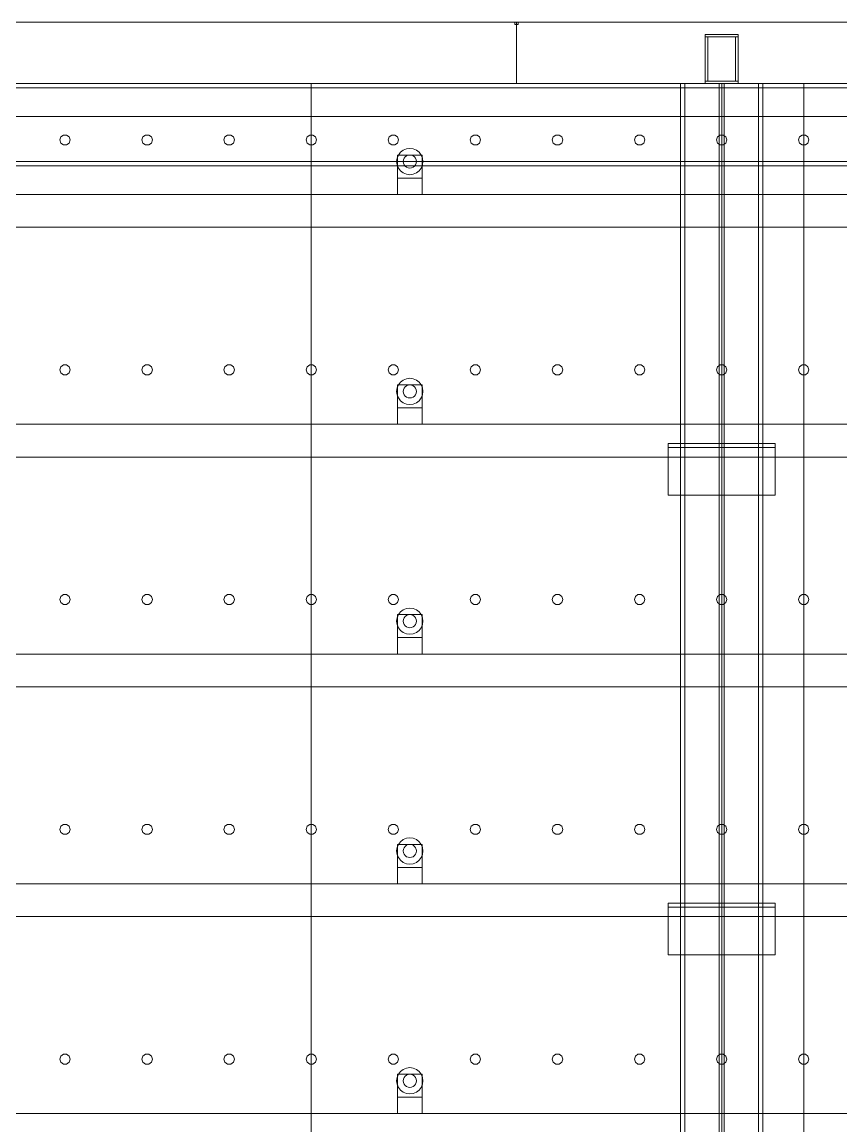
# Model space of a CAD drawing. Header units: millimetres. Extents: x -1970 to 59977, y -50268 to 6837.
# Drawn here: x 52987 to 53985, y 1655 to 3000 of the extents above; entities that cross this region are included whole.
import ezdxf

# ---------------------------------------------------------------- set-up
doc = ezdxf.new("R2010")
doc.units = ezdxf.units.MM
doc.layers.add('lateral_secador', color=7, linetype='Continuous', lineweight=0)

msp = doc.modelspace()

# ---------------------------------------------------------------- linework, layer by layer
at = {"layer": 'lateral_secador'}
for p, q in [((52589.253, 3000), (53589.253, 3000)), ((53587.253, 3000), (53591.253, 3000)), ((53587.253, 3000), (53587.253, 2997)), ((53589.253, 2925), (53589.253, 3000)), ((53589.253, 3000), (54589.253, 3000)), ((53591.253, 2997), (53591.253, 3000)), ((53587.253, 2997), (53591.253, 2997)), ((53819.253, 2985), (53859.253, 2985)), ((53819.253, 2985), (53819.253, 2982)), ((53819.253, 2982), (53859.253, 2982)), ((53819.253, 2982), (53822.253, 2982)), ((53819.253, 2982), (53819.253, 2928)), ((53822.253, 2928), (53822.253, 2982)), ((53856.253, 2982), (53859.253, 2982)), ((53856.253, 2982), (53856.253, 2928)), ((53859.253, 2982), (53859.253, 2985)), ((53859.253, 2928), (53859.253, 2982)), ((38839.253, 2925), (58839.253, 2925)), ((38839.253, 2920), (58839.253, 2920)), ((52589.253, 2925), (53589.253, 2925)), ((52864.253, 2925), (53339.253, 2925)), ((53339.253, 0), (53339.253, 2925)), ((53339.253, 2925), (53839.253, 2925)), ((53339.253, 2925), (53339.253, 410)), ((53589.253, 2925), (54589.253, 2925)), ((53789.253, 2925), (53889.253, 2925)), ((53789.253, 2925), (53789.253, 20)), ((53789.253, 2925), (53794.253, 2925)), ((53794.253, 20), (53794.253, 2925)), ((53819.253, 2928), (53859.253, 2928)), ((53819.253, 2928), (53819.253, 2925)), ((53819.253, 2928), (53822.253, 2928)), ((53819.253, 2925), (53859.253, 2925)), ((53836.253, 2925), (53842.253, 2925)), ((53836.253, 2925), (53836.253, 60)), ((53839.253, 410), (53839.253, 2925)), ((53839.253, 2925), (53939.253, 2925)), ((53839.253, 0), (53839.253, 2925)), ((53842.253, 60), (53842.253, 2925)), ((53856.253, 2928), (53859.253, 2928)), ((53859.253, 2925), (53859.253, 2928)), ((53884.253, 2925), (53889.253, 2925)), ((53884.253, 2925), (53884.253, 20)), ((53889.253, 20), (53889.253, 2925)), ((53939.253, 410), (53939.253, 2925)), ((53939.253, 2925), (54839.253, 2925)), ((53939.253, 2925), (53939.253, 0)), ((38839.253, 2885), (58839.253, 2885)), ((53034.116, 2860.082), (53032.903, 2856.35)), ((53032.903, 2856.35), (53034.116, 2852.618)), ((53037.291, 2862.389), (53034.116, 2860.082)), ((53034.116, 2852.618), (53037.291, 2850.311)), ((53041.215, 2862.389), (53037.291, 2862.389)), ((53044.39, 2860.082), (53041.215, 2862.389)), ((53041.215, 2850.311), (53044.39, 2852.618)), ((53045.603, 2856.35), (53044.39, 2860.082)), ((53044.39, 2852.618), (53045.603, 2856.35)), ((53134.116, 2860.082), (53132.903, 2856.35)), ((53132.903, 2856.35), (53134.116, 2852.618)), ((53137.291, 2862.389), (53134.116, 2860.082)), ((53134.116, 2852.618), (53137.291, 2850.311)), ((53141.215, 2862.389), (53137.291, 2862.389)), ((53144.39, 2860.082), (53141.215, 2862.389)), ((53141.215, 2850.311), (53144.39, 2852.618)), ((53145.603, 2856.35), (53144.39, 2860.082)), ((53144.39, 2852.618), (53145.603, 2856.35)), ((53234.116, 2860.082), (53232.903, 2856.35)), ((53232.903, 2856.35), (53234.116, 2852.618)), ((53237.291, 2862.389), (53234.116, 2860.082)), ((53234.116, 2852.618), (53237.291, 2850.311)), ((53241.215, 2862.389), (53237.291, 2862.389)), ((53244.39, 2860.082), (53241.215, 2862.389)), ((53241.215, 2850.311), (53244.39, 2852.618)), ((53245.603, 2856.35), (53244.39, 2860.082)), ((53244.39, 2852.618), (53245.603, 2856.35)), ((53334.116, 2860.082), (53332.903, 2856.35)), ((53332.903, 2856.35), (53334.116, 2852.618)), ((53337.291, 2862.389), (53334.116, 2860.082)), ((53334.116, 2852.618), (53337.291, 2850.311)), ((53341.215, 2862.389), (53337.291, 2862.389)), ((53344.39, 2860.082), (53341.215, 2862.389)), ((53341.215, 2850.311), (53344.39, 2852.618)), ((53345.603, 2856.35), (53344.39, 2860.082)), ((53344.39, 2852.618), (53345.603, 2856.35)), ((53434.116, 2860.082), (53432.903, 2856.35)), ((53432.903, 2856.35), (53434.116, 2852.618)), ((53437.291, 2862.389), (53434.116, 2860.082)), ((53434.116, 2852.618), (53437.291, 2850.311)), ((53441.215, 2862.389), (53437.291, 2862.389)), ((53444.39, 2860.082), (53441.215, 2862.389)), ((53441.215, 2850.311), (53444.39, 2852.618)), ((53445.603, 2856.35), (53444.39, 2860.082)), ((53444.39, 2852.618), (53445.603, 2856.35)), ((53534.116, 2860.082), (53532.903, 2856.35)), ((53532.903, 2856.35), (53534.116, 2852.618)), ((53537.291, 2862.389), (53534.116, 2860.082)), ((53534.116, 2852.618), (53537.291, 2850.311)), ((53541.215, 2862.389), (53537.291, 2862.389)), ((53544.39, 2860.082), (53541.215, 2862.389)), ((53541.215, 2850.311), (53544.39, 2852.618)), ((53545.603, 2856.35), (53544.39, 2860.082)), ((53544.39, 2852.618), (53545.603, 2856.35)), ((53634.116, 2860.082), (53632.903, 2856.35)), ((53632.903, 2856.35), (53634.116, 2852.618)), ((53637.291, 2862.389), (53634.116, 2860.082)), ((53634.116, 2852.618), (53637.291, 2850.311)), ((53641.215, 2862.389), (53637.291, 2862.389)), ((53644.39, 2860.082), (53641.215, 2862.389)), ((53641.215, 2850.311), (53644.39, 2852.618)), ((53645.603, 2856.35), (53644.39, 2860.082)), ((53644.39, 2852.618), (53645.603, 2856.35)), ((53734.116, 2860.082), (53732.903, 2856.35)), ((53732.903, 2856.35), (53734.116, 2852.618)), ((53737.291, 2862.389), (53734.116, 2860.082)), ((53734.116, 2852.618), (53737.291, 2850.311)), ((53741.215, 2862.389), (53737.291, 2862.389)), ((53744.39, 2860.082), (53741.215, 2862.389)), ((53741.215, 2850.311), (53744.39, 2852.618)), ((53745.603, 2856.35), (53744.39, 2860.082)), ((53744.39, 2852.618), (53745.603, 2856.35)), ((53834.116, 2860.082), (53832.903, 2856.35)), ((53832.903, 2856.35), (53834.116, 2852.618)), ((53837.291, 2862.389), (53834.116, 2860.082)), ((53834.116, 2852.618), (53837.291, 2850.311)), ((53841.215, 2862.389), (53837.291, 2862.389)), ((53844.39, 2860.082), (53841.215, 2862.389)), ((53841.215, 2850.311), (53844.39, 2852.618)), ((53845.603, 2856.35), (53844.39, 2860.082)), ((53844.39, 2852.618), (53845.603, 2856.35)), ((53934.116, 2860.082), (53932.903, 2856.35)), ((53932.903, 2856.35), (53934.116, 2852.618)), ((53937.291, 2862.389), (53934.116, 2860.082)), ((53934.116, 2852.618), (53937.291, 2850.311)), ((53941.215, 2862.389), (53937.291, 2862.389)), ((53944.39, 2860.082), (53941.215, 2862.389)), ((53941.215, 2850.311), (53944.39, 2852.618)), ((53945.603, 2856.35), (53944.39, 2860.082)), ((53944.39, 2852.618), (53945.603, 2856.35)), ((53037.291, 2850.311), (53041.215, 2850.311)), ((53137.291, 2850.311), (53141.215, 2850.311)), ((53237.291, 2850.311), (53241.215, 2850.311)), ((53337.291, 2850.311), (53341.215, 2850.311)), ((53437.291, 2850.311), (53441.215, 2850.311)), ((53445.397, 2838), (53443.798, 2834.141)), ((53444.253, 2838), (53474.253, 2838)), ((53444.253, 2838), (53444.253, 2810)), ((53447.939, 2841.314), (53445.397, 2838)), ((53451.253, 2843.856), (53447.939, 2841.314)), ((53455.112, 2845.455), (53451.253, 2843.856)), ((53459.253, 2846), (53455.112, 2845.455)), ((53459.253, 2838), (53457.182, 2837.727)), ((53463.394, 2845.455), (53459.253, 2846)), ((53461.324, 2837.727), (53459.253, 2838)), ((53467.253, 2843.856), (53463.394, 2845.455)), ((53470.567, 2841.314), (53467.253, 2843.856)), ((53473.109, 2838), (53470.567, 2841.314)), ((53474.708, 2834.141), (53473.109, 2838)), ((53474.253, 2810), (53474.253, 2838)), ((53537.291, 2850.311), (53541.215, 2850.311)), ((53637.291, 2850.311), (53641.215, 2850.311)), ((53737.291, 2850.311), (53741.215, 2850.311)), ((53837.291, 2850.311), (53841.215, 2850.311)), ((53937.291, 2850.311), (53941.215, 2850.311)), ((38839.253, 2830), (58839.253, 2830)), ((38839.253, 2825), (58839.253, 2825)), ((53443.798, 2834.141), (53443.253, 2830)), ((53443.253, 2830), (53443.798, 2825.859)), ((53443.798, 2825.859), (53445.397, 2822)), ((53451.526, 2832.071), (53451.253, 2830)), ((53451.253, 2830), (53451.526, 2827.929)), ((53452.325, 2834), (53451.526, 2832.071)), ((53451.526, 2827.929), (53452.325, 2826)), ((53453.596, 2835.657), (53452.325, 2834)), ((53452.325, 2826), (53453.596, 2824.343)), ((53455.253, 2836.928), (53453.596, 2835.657)), ((53457.182, 2837.727), (53455.253, 2836.928)), ((53463.253, 2836.928), (53461.324, 2837.727)), ((53464.91, 2835.657), (53463.253, 2836.928)), ((53466.181, 2834), (53464.91, 2835.657)), ((53464.91, 2824.343), (53466.181, 2826)), ((53466.98, 2832.071), (53466.181, 2834)), ((53466.181, 2826), (53466.98, 2827.929)), ((53467.253, 2830), (53466.98, 2832.071)), ((53466.98, 2827.929), (53467.253, 2830)), ((53473.109, 2822), (53474.708, 2825.859)), ((53475.253, 2830), (53474.708, 2834.141)), ((53474.708, 2825.859), (53475.253, 2830)), ((53445.397, 2822), (53447.939, 2818.686)), ((53447.939, 2818.686), (53451.253, 2816.144)), ((53451.253, 2816.144), (53455.112, 2814.545)), ((53453.596, 2824.343), (53455.253, 2823.072)), ((53455.112, 2814.545), (53459.253, 2814)), ((53455.253, 2823.072), (53457.182, 2822.273)), ((53457.182, 2822.273), (53459.253, 2822)), ((53459.253, 2822), (53461.324, 2822.273)), ((53459.253, 2814), (53463.394, 2814.545)), ((53461.324, 2822.273), (53463.253, 2823.072)), ((53463.253, 2823.072), (53464.91, 2824.343)), ((53463.394, 2814.545), (53467.253, 2816.144)), ((53467.253, 2816.144), (53470.567, 2818.686)), ((53470.567, 2818.686), (53473.109, 2822)), ((53444.253, 2810), (53474.253, 2810)), ((53444.253, 2810), (53444.253, 2790)), ((53474.253, 2790), (53474.253, 2810)), ((39189.253, 2790), (58489.253, 2790)), ((53444.253, 2790), (53474.253, 2790)), ((39189.253, 2750), (58489.253, 2750)), ((53034.116, 2580.082), (53032.903, 2576.35)), ((53032.903, 2576.35), (53034.116, 2572.618)), ((53037.291, 2582.389), (53034.116, 2580.082)), ((53034.116, 2572.618), (53037.291, 2570.311)), ((53041.215, 2582.389), (53037.291, 2582.389)), ((53037.291, 2570.311), (53041.215, 2570.311)), ((53044.39, 2580.082), (53041.215, 2582.389)), ((53041.215, 2570.311), (53044.39, 2572.618)), ((53045.603, 2576.35), (53044.39, 2580.082)), ((53044.39, 2572.618), (53045.603, 2576.35)), ((53134.116, 2580.082), (53132.903, 2576.35)), ((53132.903, 2576.35), (53134.116, 2572.618)), ((53137.291, 2582.389), (53134.116, 2580.082)), ((53134.116, 2572.618), (53137.291, 2570.311)), ((53141.215, 2582.389), (53137.291, 2582.389)), ((53137.291, 2570.311), (53141.215, 2570.311)), ((53144.39, 2580.082), (53141.215, 2582.389)), ((53141.215, 2570.311), (53144.39, 2572.618)), ((53145.603, 2576.35), (53144.39, 2580.082)), ((53144.39, 2572.618), (53145.603, 2576.35)), ((53234.116, 2580.082), (53232.903, 2576.35)), ((53232.903, 2576.35), (53234.116, 2572.618)), ((53237.291, 2582.389), (53234.116, 2580.082)), ((53234.116, 2572.618), (53237.291, 2570.311)), ((53241.215, 2582.389), (53237.291, 2582.389)), ((53237.291, 2570.311), (53241.215, 2570.311)), ((53244.39, 2580.082), (53241.215, 2582.389)), ((53241.215, 2570.311), (53244.39, 2572.618)), ((53245.603, 2576.35), (53244.39, 2580.082)), ((53244.39, 2572.618), (53245.603, 2576.35)), ((53334.116, 2580.082), (53332.903, 2576.35)), ((53332.903, 2576.35), (53334.116, 2572.618)), ((53337.291, 2582.389), (53334.116, 2580.082)), ((53334.116, 2572.618), (53337.291, 2570.311)), ((53341.215, 2582.389), (53337.291, 2582.389)), ((53337.291, 2570.311), (53341.215, 2570.311)), ((53344.39, 2580.082), (53341.215, 2582.389)), ((53341.215, 2570.311), (53344.39, 2572.618)), ((53345.603, 2576.35), (53344.39, 2580.082)), ((53344.39, 2572.618), (53345.603, 2576.35)), ((53434.116, 2580.082), (53432.903, 2576.35)), ((53432.903, 2576.35), (53434.116, 2572.618)), ((53437.291, 2582.389), (53434.116, 2580.082)), ((53434.116, 2572.618), (53437.291, 2570.311)), ((53441.215, 2582.389), (53437.291, 2582.389)), ((53437.291, 2570.311), (53441.215, 2570.311)), ((53444.39, 2580.082), (53441.215, 2582.389)), ((53441.215, 2570.311), (53444.39, 2572.618)), ((53445.603, 2576.35), (53444.39, 2580.082)), ((53444.39, 2572.618), (53445.603, 2576.35)), ((53534.116, 2580.082), (53532.903, 2576.35)), ((53532.903, 2576.35), (53534.116, 2572.618)), ((53537.291, 2582.389), (53534.116, 2580.082)), ((53534.116, 2572.618), (53537.291, 2570.311)), ((53541.215, 2582.389), (53537.291, 2582.389)), ((53537.291, 2570.311), (53541.215, 2570.311)), ((53544.39, 2580.082), (53541.215, 2582.389)), ((53541.215, 2570.311), (53544.39, 2572.618)), ((53545.603, 2576.35), (53544.39, 2580.082)), ((53544.39, 2572.618), (53545.603, 2576.35)), ((53634.116, 2580.082), (53632.903, 2576.35)), ((53632.903, 2576.35), (53634.116, 2572.618)), ((53637.291, 2582.389), (53634.116, 2580.082)), ((53634.116, 2572.618), (53637.291, 2570.311)), ((53641.215, 2582.389), (53637.291, 2582.389)), ((53637.291, 2570.311), (53641.215, 2570.311)), ((53644.39, 2580.082), (53641.215, 2582.389)), ((53641.215, 2570.311), (53644.39, 2572.618)), ((53645.603, 2576.35), (53644.39, 2580.082)), ((53644.39, 2572.618), (53645.603, 2576.35)), ((53734.116, 2580.082), (53732.903, 2576.35)), ((53732.903, 2576.35), (53734.116, 2572.618)), ((53737.291, 2582.389), (53734.116, 2580.082)), ((53734.116, 2572.618), (53737.291, 2570.311)), ((53741.215, 2582.389), (53737.291, 2582.389)), ((53737.291, 2570.311), (53741.215, 2570.311)), ((53744.39, 2580.082), (53741.215, 2582.389)), ((53741.215, 2570.311), (53744.39, 2572.618)), ((53745.603, 2576.35), (53744.39, 2580.082)), ((53744.39, 2572.618), (53745.603, 2576.35)), ((53834.116, 2580.082), (53832.903, 2576.35)), ((53832.903, 2576.35), (53834.116, 2572.618)), ((53837.291, 2582.389), (53834.116, 2580.082)), ((53834.116, 2572.618), (53837.291, 2570.311)), ((53841.215, 2582.389), (53837.291, 2582.389)), ((53837.291, 2570.311), (53841.215, 2570.311)), ((53844.39, 2580.082), (53841.215, 2582.389)), ((53841.215, 2570.311), (53844.39, 2572.618)), ((53845.603, 2576.35), (53844.39, 2580.082)), ((53844.39, 2572.618), (53845.603, 2576.35)), ((53934.116, 2580.082), (53932.903, 2576.35)), ((53932.903, 2576.35), (53934.116, 2572.618)), ((53937.291, 2582.389), (53934.116, 2580.082)), ((53934.116, 2572.618), (53937.291, 2570.311)), ((53941.215, 2582.389), (53937.291, 2582.389)), ((53937.291, 2570.311), (53941.215, 2570.311)), ((53944.39, 2580.082), (53941.215, 2582.389)), ((53941.215, 2570.311), (53944.39, 2572.618)), ((53945.603, 2576.35), (53944.39, 2580.082)), ((53944.39, 2572.618), (53945.603, 2576.35)), ((53445.397, 2558), (53443.798, 2554.141)), ((53444.253, 2558), (53474.253, 2558)), ((53444.253, 2558), (53444.253, 2530)), ((53447.939, 2561.314), (53445.397, 2558)), ((53451.253, 2563.856), (53447.939, 2561.314)), ((53455.112, 2565.455), (53451.253, 2563.856)), ((53453.596, 2555.657), (53452.325, 2554)), ((53455.253, 2556.928), (53453.596, 2555.657)), ((53459.253, 2566), (53455.112, 2565.455)), ((53457.182, 2557.727), (53455.253, 2556.928)), ((53459.253, 2558), (53457.182, 2557.727)), ((53463.394, 2565.455), (53459.253, 2566)), ((53461.324, 2557.727), (53459.253, 2558)), ((53463.253, 2556.928), (53461.324, 2557.727)), ((53464.91, 2555.657), (53463.253, 2556.928)), ((53467.253, 2563.856), (53463.394, 2565.455)), ((53466.181, 2554), (53464.91, 2555.657)), ((53470.567, 2561.314), (53467.253, 2563.856)), ((53473.109, 2558), (53470.567, 2561.314)), ((53474.708, 2554.141), (53473.109, 2558)), ((53474.253, 2530), (53474.253, 2558)), ((53443.798, 2554.141), (53443.253, 2550)), ((53443.253, 2550), (53443.798, 2545.859)), ((53443.798, 2545.859), (53445.397, 2542)), ((53451.526, 2552.071), (53451.253, 2550)), ((53451.253, 2550), (53451.526, 2547.929)), ((53452.325, 2554), (53451.526, 2552.071)), ((53451.526, 2547.929), (53452.325, 2546)), ((53452.325, 2546), (53453.596, 2544.343)), ((53453.596, 2544.343), (53455.253, 2543.072)), ((53455.253, 2543.072), (53457.182, 2542.273)), ((53457.182, 2542.273), (53459.253, 2542)), ((53459.253, 2542), (53461.324, 2542.273)), ((53461.324, 2542.273), (53463.253, 2543.072)), ((53463.253, 2543.072), (53464.91, 2544.343)), ((53464.91, 2544.343), (53466.181, 2546)), ((53466.98, 2552.071), (53466.181, 2554)), ((53466.181, 2546), (53466.98, 2547.929)), ((53467.253, 2550), (53466.98, 2552.071)), ((53466.98, 2547.929), (53467.253, 2550)), ((53473.109, 2542), (53474.708, 2545.859)), ((53475.253, 2550), (53474.708, 2554.141)), ((53474.708, 2545.859), (53475.253, 2550)), ((53444.253, 2530), (53474.253, 2530)), ((53444.253, 2530), (53444.253, 2510)), ((53445.397, 2542), (53447.939, 2538.686)), ((53447.939, 2538.686), (53451.253, 2536.144)), ((53451.253, 2536.144), (53455.112, 2534.545)), ((53455.112, 2534.545), (53459.253, 2534)), ((53459.253, 2534), (53463.394, 2534.545)), ((53463.394, 2534.545), (53467.253, 2536.144)), ((53467.253, 2536.144), (53470.567, 2538.686)), ((53470.567, 2538.686), (53473.109, 2542)), ((53474.253, 2510), (53474.253, 2530)), ((39189.253, 2510), (58489.253, 2510)), ((53444.253, 2510), (53474.253, 2510)), ((53774.253, 2486.5), (53904.253, 2486.5)), ((53774.253, 2486.5), (53774.253, 2423.5)), ((53774.253, 2486.5), (53774.253, 2481.5)), ((53774.253, 2481.5), (53904.253, 2481.5)), ((53904.253, 2423.5), (53904.253, 2486.5)), ((53904.253, 2481.5), (53904.253, 2486.5)), ((39189.253, 2470), (58489.253, 2470)), ((53774.253, 2423.5), (53904.253, 2423.5)), ((53034.116, 2300.082), (53032.903, 2296.35)), ((53037.291, 2302.389), (53034.116, 2300.082)), ((53041.215, 2302.389), (53037.291, 2302.389)), ((53044.39, 2300.082), (53041.215, 2302.389)), ((53045.603, 2296.35), (53044.39, 2300.082)), ((53134.116, 2300.082), (53132.903, 2296.35)), ((53137.291, 2302.389), (53134.116, 2300.082)), ((53141.215, 2302.389), (53137.291, 2302.389)), ((53144.39, 2300.082), (53141.215, 2302.389)), ((53145.603, 2296.35), (53144.39, 2300.082)), ((53234.116, 2300.082), (53232.903, 2296.35)), ((53237.291, 2302.389), (53234.116, 2300.082)), ((53241.215, 2302.389), (53237.291, 2302.389)), ((53244.39, 2300.082), (53241.215, 2302.389)), ((53245.603, 2296.35), (53244.39, 2300.082)), ((53334.116, 2300.082), (53332.903, 2296.35)), ((53337.291, 2302.389), (53334.116, 2300.082)), ((53341.215, 2302.389), (53337.291, 2302.389)), ((53344.39, 2300.082), (53341.215, 2302.389)), ((53345.603, 2296.35), (53344.39, 2300.082)), ((53434.116, 2300.082), (53432.903, 2296.35)), ((53437.291, 2302.389), (53434.116, 2300.082)), ((53441.215, 2302.389), (53437.291, 2302.389)), ((53444.39, 2300.082), (53441.215, 2302.389)), ((53445.603, 2296.35), (53444.39, 2300.082)), ((53534.116, 2300.082), (53532.903, 2296.35)), ((53537.291, 2302.389), (53534.116, 2300.082)), ((53541.215, 2302.389), (53537.291, 2302.389)), ((53544.39, 2300.082), (53541.215, 2302.389)), ((53545.603, 2296.35), (53544.39, 2300.082)), ((53634.116, 2300.082), (53632.903, 2296.35)), ((53637.291, 2302.389), (53634.116, 2300.082)), ((53641.215, 2302.389), (53637.291, 2302.389)), ((53644.39, 2300.082), (53641.215, 2302.389)), ((53645.603, 2296.35), (53644.39, 2300.082)), ((53734.116, 2300.082), (53732.903, 2296.35)), ((53737.291, 2302.389), (53734.116, 2300.082)), ((53741.215, 2302.389), (53737.291, 2302.389)), ((53744.39, 2300.082), (53741.215, 2302.389)), ((53745.603, 2296.35), (53744.39, 2300.082)), ((53834.116, 2300.082), (53832.903, 2296.35)), ((53837.291, 2302.389), (53834.116, 2300.082)), ((53841.215, 2302.389), (53837.291, 2302.389)), ((53844.39, 2300.082), (53841.215, 2302.389)), ((53845.603, 2296.35), (53844.39, 2300.082)), ((53934.116, 2300.082), (53932.903, 2296.35)), ((53937.291, 2302.389), (53934.116, 2300.082)), ((53941.215, 2302.389), (53937.291, 2302.389)), ((53944.39, 2300.082), (53941.215, 2302.389)), ((53945.603, 2296.35), (53944.39, 2300.082)), ((53032.903, 2296.35), (53034.116, 2292.618)), ((53034.116, 2292.618), (53037.291, 2290.311)), ((53037.291, 2290.311), (53041.215, 2290.311)), ((53041.215, 2290.311), (53044.39, 2292.618)), ((53044.39, 2292.618), (53045.603, 2296.35)), ((53132.903, 2296.35), (53134.116, 2292.618)), ((53134.116, 2292.618), (53137.291, 2290.311)), ((53137.291, 2290.311), (53141.215, 2290.311)), ((53141.215, 2290.311), (53144.39, 2292.618)), ((53144.39, 2292.618), (53145.603, 2296.35)), ((53232.903, 2296.35), (53234.116, 2292.618)), ((53234.116, 2292.618), (53237.291, 2290.311)), ((53237.291, 2290.311), (53241.215, 2290.311)), ((53241.215, 2290.311), (53244.39, 2292.618)), ((53244.39, 2292.618), (53245.603, 2296.35)), ((53332.903, 2296.35), (53334.116, 2292.618)), ((53334.116, 2292.618), (53337.291, 2290.311)), ((53337.291, 2290.311), (53341.215, 2290.311)), ((53341.215, 2290.311), (53344.39, 2292.618)), ((53344.39, 2292.618), (53345.603, 2296.35)), ((53432.903, 2296.35), (53434.116, 2292.618)), ((53434.116, 2292.618), (53437.291, 2290.311)), ((53437.291, 2290.311), (53441.215, 2290.311)), ((53441.215, 2290.311), (53444.39, 2292.618)), ((53444.39, 2292.618), (53445.603, 2296.35)), ((53532.903, 2296.35), (53534.116, 2292.618)), ((53534.116, 2292.618), (53537.291, 2290.311)), ((53537.291, 2290.311), (53541.215, 2290.311)), ((53541.215, 2290.311), (53544.39, 2292.618)), ((53544.39, 2292.618), (53545.603, 2296.35)), ((53632.903, 2296.35), (53634.116, 2292.618)), ((53634.116, 2292.618), (53637.291, 2290.311)), ((53637.291, 2290.311), (53641.215, 2290.311)), ((53641.215, 2290.311), (53644.39, 2292.618)), ((53644.39, 2292.618), (53645.603, 2296.35)), ((53732.903, 2296.35), (53734.116, 2292.618)), ((53734.116, 2292.618), (53737.291, 2290.311)), ((53737.291, 2290.311), (53741.215, 2290.311)), ((53741.215, 2290.311), (53744.39, 2292.618)), ((53744.39, 2292.618), (53745.603, 2296.35)), ((53832.903, 2296.35), (53834.116, 2292.618)), ((53834.116, 2292.618), (53837.291, 2290.311)), ((53837.291, 2290.311), (53841.215, 2290.311)), ((53841.215, 2290.311), (53844.39, 2292.618)), ((53844.39, 2292.618), (53845.603, 2296.35)), ((53932.903, 2296.35), (53934.116, 2292.618)), ((53934.116, 2292.618), (53937.291, 2290.311)), ((53937.291, 2290.311), (53941.215, 2290.311)), ((53941.215, 2290.311), (53944.39, 2292.618)), ((53944.39, 2292.618), (53945.603, 2296.35)), ((53443.798, 2274.141), (53443.253, 2270)), ((53445.397, 2278), (53443.798, 2274.141)), ((53444.253, 2278), (53474.253, 2278)), ((53444.253, 2278), (53444.253, 2250)), ((53447.939, 2281.314), (53445.397, 2278)), ((53451.253, 2283.856), (53447.939, 2281.314)), ((53455.112, 2285.455), (53451.253, 2283.856)), ((53452.325, 2274), (53451.526, 2272.071)), ((53453.596, 2275.657), (53452.325, 2274)), ((53455.253, 2276.928), (53453.596, 2275.657)), ((53459.253, 2286), (53455.112, 2285.455)), ((53457.182, 2277.727), (53455.253, 2276.928)), ((53459.253, 2278), (53457.182, 2277.727)), ((53463.394, 2285.455), (53459.253, 2286)), ((53461.324, 2277.727), (53459.253, 2278)), ((53463.253, 2276.928), (53461.324, 2277.727)), ((53464.91, 2275.657), (53463.253, 2276.928)), ((53467.253, 2283.856), (53463.394, 2285.455)), ((53466.181, 2274), (53464.91, 2275.657)), ((53466.98, 2272.071), (53466.181, 2274)), ((53470.567, 2281.314), (53467.253, 2283.856)), ((53473.109, 2278), (53470.567, 2281.314)), ((53474.708, 2274.141), (53473.109, 2278)), ((53474.253, 2250), (53474.253, 2278)), ((53475.253, 2270), (53474.708, 2274.141)), ((53443.253, 2270), (53443.798, 2265.859)), ((53443.798, 2265.859), (53445.397, 2262)), ((53445.397, 2262), (53447.939, 2258.686)), ((53451.526, 2272.071), (53451.253, 2270)), ((53451.253, 2270), (53451.526, 2267.929)), ((53451.526, 2267.929), (53452.325, 2266)), ((53452.325, 2266), (53453.596, 2264.343)), ((53453.596, 2264.343), (53455.253, 2263.072)), ((53455.253, 2263.072), (53457.182, 2262.273)), ((53457.182, 2262.273), (53459.253, 2262)), ((53459.253, 2262), (53461.324, 2262.273)), ((53461.324, 2262.273), (53463.253, 2263.072)), ((53463.253, 2263.072), (53464.91, 2264.343)), ((53464.91, 2264.343), (53466.181, 2266)), ((53466.181, 2266), (53466.98, 2267.929)), ((53467.253, 2270), (53466.98, 2272.071)), ((53466.98, 2267.929), (53467.253, 2270)), ((53470.567, 2258.686), (53473.109, 2262)), ((53473.109, 2262), (53474.708, 2265.859)), ((53474.708, 2265.859), (53475.253, 2270)), ((53444.253, 2250), (53474.253, 2250)), ((53444.253, 2250), (53444.253, 2230)), ((53447.939, 2258.686), (53451.253, 2256.144)), ((53451.253, 2256.144), (53455.112, 2254.545)), ((53455.112, 2254.545), (53459.253, 2254)), ((53459.253, 2254), (53463.394, 2254.545)), ((53463.394, 2254.545), (53467.253, 2256.144)), ((53467.253, 2256.144), (53470.567, 2258.686)), ((53474.253, 2230), (53474.253, 2250)), ((39189.253, 2230), (58489.253, 2230)), ((53444.253, 2230), (53474.253, 2230)), ((39189.253, 2190), (58489.253, 2190)), ((53034.116, 2020.082), (53032.903, 2016.35)), ((53037.291, 2022.389), (53034.116, 2020.082)), ((53041.215, 2022.389), (53037.291, 2022.389)), ((53044.39, 2020.082), (53041.215, 2022.389)), ((53045.603, 2016.35), (53044.39, 2020.082)), ((53134.116, 2020.082), (53132.903, 2016.35)), ((53137.291, 2022.389), (53134.116, 2020.082)), ((53141.215, 2022.389), (53137.291, 2022.389)), ((53144.39, 2020.082), (53141.215, 2022.389)), ((53145.603, 2016.35), (53144.39, 2020.082)), ((53234.116, 2020.082), (53232.903, 2016.35)), ((53237.291, 2022.389), (53234.116, 2020.082)), ((53241.215, 2022.389), (53237.291, 2022.389)), ((53244.39, 2020.082), (53241.215, 2022.389)), ((53245.603, 2016.35), (53244.39, 2020.082)), ((53334.116, 2020.082), (53332.903, 2016.35)), ((53337.291, 2022.389), (53334.116, 2020.082)), ((53341.215, 2022.389), (53337.291, 2022.389)), ((53344.39, 2020.082), (53341.215, 2022.389)), ((53345.603, 2016.35), (53344.39, 2020.082)), ((53434.116, 2020.082), (53432.903, 2016.35)), ((53437.291, 2022.389), (53434.116, 2020.082)), ((53441.215, 2022.389), (53437.291, 2022.389)), ((53444.39, 2020.082), (53441.215, 2022.389)), ((53445.603, 2016.35), (53444.39, 2020.082)), ((53534.116, 2020.082), (53532.903, 2016.35)), ((53537.291, 2022.389), (53534.116, 2020.082)), ((53541.215, 2022.389), (53537.291, 2022.389)), ((53544.39, 2020.082), (53541.215, 2022.389)), ((53545.603, 2016.35), (53544.39, 2020.082)), ((53634.116, 2020.082), (53632.903, 2016.35)), ((53637.291, 2022.389), (53634.116, 2020.082)), ((53641.215, 2022.389), (53637.291, 2022.389)), ((53644.39, 2020.082), (53641.215, 2022.389)), ((53645.603, 2016.35), (53644.39, 2020.082)), ((53734.116, 2020.082), (53732.903, 2016.35)), ((53737.291, 2022.389), (53734.116, 2020.082)), ((53741.215, 2022.389), (53737.291, 2022.389)), ((53744.39, 2020.082), (53741.215, 2022.389)), ((53745.603, 2016.35), (53744.39, 2020.082)), ((53834.116, 2020.082), (53832.903, 2016.35)), ((53837.291, 2022.389), (53834.116, 2020.082)), ((53841.215, 2022.389), (53837.291, 2022.389)), ((53844.39, 2020.082), (53841.215, 2022.389)), ((53845.603, 2016.35), (53844.39, 2020.082)), ((53934.116, 2020.082), (53932.903, 2016.35)), ((53937.291, 2022.389), (53934.116, 2020.082)), ((53941.215, 2022.389), (53937.291, 2022.389)), ((53944.39, 2020.082), (53941.215, 2022.389)), ((53945.603, 2016.35), (53944.39, 2020.082)), ((53032.903, 2016.35), (53034.116, 2012.618)), ((53034.116, 2012.618), (53037.291, 2010.311)), ((53037.291, 2010.311), (53041.215, 2010.311)), ((53041.215, 2010.311), (53044.39, 2012.618)), ((53044.39, 2012.618), (53045.603, 2016.35)), ((53132.903, 2016.35), (53134.116, 2012.618)), ((53134.116, 2012.618), (53137.291, 2010.311)), ((53137.291, 2010.311), (53141.215, 2010.311)), ((53141.215, 2010.311), (53144.39, 2012.618)), ((53144.39, 2012.618), (53145.603, 2016.35)), ((53232.903, 2016.35), (53234.116, 2012.618)), ((53234.116, 2012.618), (53237.291, 2010.311)), ((53237.291, 2010.311), (53241.215, 2010.311)), ((53241.215, 2010.311), (53244.39, 2012.618)), ((53244.39, 2012.618), (53245.603, 2016.35)), ((53332.903, 2016.35), (53334.116, 2012.618)), ((53334.116, 2012.618), (53337.291, 2010.311)), ((53337.291, 2010.311), (53341.215, 2010.311)), ((53341.215, 2010.311), (53344.39, 2012.618)), ((53344.39, 2012.618), (53345.603, 2016.35)), ((53432.903, 2016.35), (53434.116, 2012.618)), ((53434.116, 2012.618), (53437.291, 2010.311)), ((53437.291, 2010.311), (53441.215, 2010.311)), ((53441.215, 2010.311), (53444.39, 2012.618)), ((53444.39, 2012.618), (53445.603, 2016.35)), ((53455.112, 2005.455), (53451.253, 2003.856)), ((53459.253, 2006), (53455.112, 2005.455)), ((53463.394, 2005.455), (53459.253, 2006)), ((53467.253, 2003.856), (53463.394, 2005.455)), ((53532.903, 2016.35), (53534.116, 2012.618)), ((53534.116, 2012.618), (53537.291, 2010.311)), ((53537.291, 2010.311), (53541.215, 2010.311)), ((53541.215, 2010.311), (53544.39, 2012.618)), ((53544.39, 2012.618), (53545.603, 2016.35)), ((53632.903, 2016.35), (53634.116, 2012.618)), ((53634.116, 2012.618), (53637.291, 2010.311)), ((53637.291, 2010.311), (53641.215, 2010.311)), ((53641.215, 2010.311), (53644.39, 2012.618)), ((53644.39, 2012.618), (53645.603, 2016.35)), ((53732.903, 2016.35), (53734.116, 2012.618)), ((53734.116, 2012.618), (53737.291, 2010.311)), ((53737.291, 2010.311), (53741.215, 2010.311)), ((53741.215, 2010.311), (53744.39, 2012.618)), ((53744.39, 2012.618), (53745.603, 2016.35)), ((53832.903, 2016.35), (53834.116, 2012.618)), ((53834.116, 2012.618), (53837.291, 2010.311)), ((53837.291, 2010.311), (53841.215, 2010.311)), ((53841.215, 2010.311), (53844.39, 2012.618)), ((53844.39, 2012.618), (53845.603, 2016.35)), ((53932.903, 2016.35), (53934.116, 2012.618)), ((53934.116, 2012.618), (53937.291, 2010.311)), ((53937.291, 2010.311), (53941.215, 2010.311)), ((53941.215, 2010.311), (53944.39, 2012.618)), ((53944.39, 2012.618), (53945.603, 2016.35)), ((53443.798, 1994.141), (53443.253, 1990)), ((53445.397, 1998), (53443.798, 1994.141)), ((53444.253, 1998), (53474.253, 1998)), ((53444.253, 1998), (53444.253, 1970)), ((53447.939, 2001.314), (53445.397, 1998)), ((53451.253, 2003.856), (53447.939, 2001.314)), ((53451.526, 1992.071), (53451.253, 1990)), ((53452.325, 1994), (53451.526, 1992.071)), ((53453.596, 1995.657), (53452.325, 1994)), ((53455.253, 1996.928), (53453.596, 1995.657)), ((53457.182, 1997.727), (53455.253, 1996.928)), ((53459.253, 1998), (53457.182, 1997.727)), ((53461.324, 1997.727), (53459.253, 1998)), ((53463.253, 1996.928), (53461.324, 1997.727)), ((53464.91, 1995.657), (53463.253, 1996.928)), ((53466.181, 1994), (53464.91, 1995.657)), ((53466.98, 1992.071), (53466.181, 1994)), ((53467.253, 1990), (53466.98, 1992.071)), ((53470.567, 2001.314), (53467.253, 2003.856)), ((53473.109, 1998), (53470.567, 2001.314)), ((53474.708, 1994.141), (53473.109, 1998)), ((53474.253, 1970), (53474.253, 1998)), ((53475.253, 1990), (53474.708, 1994.141)), ((53443.253, 1990), (53443.798, 1985.859)), ((53443.798, 1985.859), (53445.397, 1982)), ((53445.397, 1982), (53447.939, 1978.686)), ((53447.939, 1978.686), (53451.253, 1976.144)), ((53451.253, 1990), (53451.526, 1987.929)), ((53451.526, 1987.929), (53452.325, 1986)), ((53452.325, 1986), (53453.596, 1984.343)), ((53453.596, 1984.343), (53455.253, 1983.072)), ((53455.253, 1983.072), (53457.182, 1982.273)), ((53457.182, 1982.273), (53459.253, 1982)), ((53459.253, 1982), (53461.324, 1982.273)), ((53461.324, 1982.273), (53463.253, 1983.072)), ((53463.253, 1983.072), (53464.91, 1984.343)), ((53464.91, 1984.343), (53466.181, 1986)), ((53466.181, 1986), (53466.98, 1987.929)), ((53466.98, 1987.929), (53467.253, 1990)), ((53467.253, 1976.144), (53470.567, 1978.686)), ((53470.567, 1978.686), (53473.109, 1982)), ((53473.109, 1982), (53474.708, 1985.859)), ((53474.708, 1985.859), (53475.253, 1990)), ((53444.253, 1970), (53474.253, 1970)), ((53444.253, 1970), (53444.253, 1950)), ((53451.253, 1976.144), (53455.112, 1974.545)), ((53455.112, 1974.545), (53459.253, 1974)), ((53459.253, 1974), (53463.394, 1974.545)), ((53463.394, 1974.545), (53467.253, 1976.144)), ((53474.253, 1950), (53474.253, 1970)), ((39189.253, 1950), (58489.253, 1950)), ((53444.253, 1950), (53474.253, 1950)), ((53774.253, 1926.5), (53904.253, 1926.5)), ((53774.253, 1926.5), (53774.253, 1863.5)), ((53774.253, 1926.5), (53774.253, 1921.5)), ((53904.253, 1863.5), (53904.253, 1926.5)), ((53904.253, 1921.5), (53904.253, 1926.5)), ((39189.253, 1910), (58489.253, 1910)), ((53774.253, 1921.5), (53904.253, 1921.5)), ((53774.253, 1863.5), (53904.253, 1863.5)), ((53034.116, 1740.082), (53032.903, 1736.35)), ((53032.903, 1736.35), (53034.116, 1732.618)), ((53037.291, 1742.389), (53034.116, 1740.082)), ((53041.215, 1742.389), (53037.291, 1742.389)), ((53044.39, 1740.082), (53041.215, 1742.389)), ((53045.603, 1736.35), (53044.39, 1740.082)), ((53044.39, 1732.618), (53045.603, 1736.35)), ((53134.116, 1740.082), (53132.903, 1736.35)), ((53132.903, 1736.35), (53134.116, 1732.618)), ((53137.291, 1742.389), (53134.116, 1740.082)), ((53141.215, 1742.389), (53137.291, 1742.389)), ((53144.39, 1740.082), (53141.215, 1742.389)), ((53145.603, 1736.35), (53144.39, 1740.082)), ((53144.39, 1732.618), (53145.603, 1736.35)), ((53234.116, 1740.082), (53232.903, 1736.35)), ((53232.903, 1736.35), (53234.116, 1732.618)), ((53237.291, 1742.389), (53234.116, 1740.082)), ((53241.215, 1742.389), (53237.291, 1742.389)), ((53244.39, 1740.082), (53241.215, 1742.389)), ((53245.603, 1736.35), (53244.39, 1740.082)), ((53244.39, 1732.618), (53245.603, 1736.35)), ((53334.116, 1740.082), (53332.903, 1736.35)), ((53332.903, 1736.35), (53334.116, 1732.618)), ((53337.291, 1742.389), (53334.116, 1740.082)), ((53341.215, 1742.389), (53337.291, 1742.389)), ((53344.39, 1740.082), (53341.215, 1742.389)), ((53345.603, 1736.35), (53344.39, 1740.082)), ((53344.39, 1732.618), (53345.603, 1736.35)), ((53434.116, 1740.082), (53432.903, 1736.35)), ((53432.903, 1736.35), (53434.116, 1732.618)), ((53437.291, 1742.389), (53434.116, 1740.082)), ((53441.215, 1742.389), (53437.291, 1742.389)), ((53444.39, 1740.082), (53441.215, 1742.389)), ((53445.603, 1736.35), (53444.39, 1740.082)), ((53444.39, 1732.618), (53445.603, 1736.35)), ((53534.116, 1740.082), (53532.903, 1736.35)), ((53532.903, 1736.35), (53534.116, 1732.618)), ((53537.291, 1742.389), (53534.116, 1740.082)), ((53541.215, 1742.389), (53537.291, 1742.389)), ((53544.39, 1740.082), (53541.215, 1742.389)), ((53545.603, 1736.35), (53544.39, 1740.082)), ((53544.39, 1732.618), (53545.603, 1736.35)), ((53634.116, 1740.082), (53632.903, 1736.35)), ((53632.903, 1736.35), (53634.116, 1732.618)), ((53637.291, 1742.389), (53634.116, 1740.082)), ((53641.215, 1742.389), (53637.291, 1742.389)), ((53644.39, 1740.082), (53641.215, 1742.389)), ((53645.603, 1736.35), (53644.39, 1740.082)), ((53644.39, 1732.618), (53645.603, 1736.35)), ((53734.116, 1740.082), (53732.903, 1736.35)), ((53732.903, 1736.35), (53734.116, 1732.618)), ((53737.291, 1742.389), (53734.116, 1740.082)), ((53741.215, 1742.389), (53737.291, 1742.389)), ((53744.39, 1740.082), (53741.215, 1742.389)), ((53745.603, 1736.35), (53744.39, 1740.082)), ((53744.39, 1732.618), (53745.603, 1736.35)), ((53834.116, 1740.082), (53832.903, 1736.35)), ((53832.903, 1736.35), (53834.116, 1732.618)), ((53837.291, 1742.389), (53834.116, 1740.082)), ((53841.215, 1742.389), (53837.291, 1742.389)), ((53844.39, 1740.082), (53841.215, 1742.389)), ((53845.603, 1736.35), (53844.39, 1740.082)), ((53844.39, 1732.618), (53845.603, 1736.35)), ((53934.116, 1740.082), (53932.903, 1736.35)), ((53932.903, 1736.35), (53934.116, 1732.618)), ((53937.291, 1742.389), (53934.116, 1740.082)), ((53941.215, 1742.389), (53937.291, 1742.389)), ((53944.39, 1740.082), (53941.215, 1742.389)), ((53945.603, 1736.35), (53944.39, 1740.082)), ((53944.39, 1732.618), (53945.603, 1736.35)), ((53034.116, 1732.618), (53037.291, 1730.311)), ((53037.291, 1730.311), (53041.215, 1730.311)), ((53041.215, 1730.311), (53044.39, 1732.618)), ((53134.116, 1732.618), (53137.291, 1730.311)), ((53137.291, 1730.311), (53141.215, 1730.311)), ((53141.215, 1730.311), (53144.39, 1732.618)), ((53234.116, 1732.618), (53237.291, 1730.311)), ((53237.291, 1730.311), (53241.215, 1730.311)), ((53241.215, 1730.311), (53244.39, 1732.618)), ((53334.116, 1732.618), (53337.291, 1730.311)), ((53337.291, 1730.311), (53341.215, 1730.311)), ((53341.215, 1730.311), (53344.39, 1732.618)), ((53434.116, 1732.618), (53437.291, 1730.311)), ((53437.291, 1730.311), (53441.215, 1730.311)), ((53441.215, 1730.311), (53444.39, 1732.618)), ((53451.253, 1723.856), (53447.939, 1721.314)), ((53455.112, 1725.455), (53451.253, 1723.856)), ((53459.253, 1726), (53455.112, 1725.455)), ((53463.394, 1725.455), (53459.253, 1726)), ((53467.253, 1723.856), (53463.394, 1725.455)), ((53470.567, 1721.314), (53467.253, 1723.856)), ((53534.116, 1732.618), (53537.291, 1730.311)), ((53537.291, 1730.311), (53541.215, 1730.311)), ((53541.215, 1730.311), (53544.39, 1732.618)), ((53634.116, 1732.618), (53637.291, 1730.311)), ((53637.291, 1730.311), (53641.215, 1730.311)), ((53641.215, 1730.311), (53644.39, 1732.618)), ((53734.116, 1732.618), (53737.291, 1730.311)), ((53737.291, 1730.311), (53741.215, 1730.311)), ((53741.215, 1730.311), (53744.39, 1732.618)), ((53834.116, 1732.618), (53837.291, 1730.311)), ((53837.291, 1730.311), (53841.215, 1730.311)), ((53841.215, 1730.311), (53844.39, 1732.618)), ((53934.116, 1732.618), (53937.291, 1730.311)), ((53937.291, 1730.311), (53941.215, 1730.311)), ((53941.215, 1730.311), (53944.39, 1732.618)), ((53443.798, 1714.141), (53443.253, 1710)), ((53443.253, 1710), (53443.798, 1705.859)), ((53445.397, 1718), (53443.798, 1714.141)), ((53444.253, 1718), (53474.253, 1718)), ((53444.253, 1718), (53444.253, 1690)), ((53447.939, 1721.314), (53445.397, 1718)), ((53451.526, 1712.071), (53451.253, 1710)), ((53451.253, 1710), (53451.526, 1707.929)), ((53452.325, 1714), (53451.526, 1712.071)), ((53453.596, 1715.657), (53452.325, 1714)), ((53455.253, 1716.928), (53453.596, 1715.657)), ((53457.182, 1717.727), (53455.253, 1716.928)), ((53459.253, 1718), (53457.182, 1717.727)), ((53461.324, 1717.727), (53459.253, 1718)), ((53463.253, 1716.928), (53461.324, 1717.727)), ((53464.91, 1715.657), (53463.253, 1716.928)), ((53466.181, 1714), (53464.91, 1715.657)), ((53466.98, 1712.071), (53466.181, 1714)), ((53467.253, 1710), (53466.98, 1712.071)), ((53466.98, 1707.929), (53467.253, 1710)), ((53473.109, 1718), (53470.567, 1721.314)), ((53474.708, 1714.141), (53473.109, 1718)), ((53474.253, 1690), (53474.253, 1718)), ((53475.253, 1710), (53474.708, 1714.141)), ((53474.708, 1705.859), (53475.253, 1710)), ((53443.798, 1705.859), (53445.397, 1702)), ((53445.397, 1702), (53447.939, 1698.686)), ((53447.939, 1698.686), (53451.253, 1696.144)), ((53451.253, 1696.144), (53455.112, 1694.545)), ((53451.526, 1707.929), (53452.325, 1706)), ((53452.325, 1706), (53453.596, 1704.343)), ((53453.596, 1704.343), (53455.253, 1703.072)), ((53455.253, 1703.072), (53457.182, 1702.273)), ((53457.182, 1702.273), (53459.253, 1702)), ((53459.253, 1702), (53461.324, 1702.273)), ((53461.324, 1702.273), (53463.253, 1703.072)), ((53463.253, 1703.072), (53464.91, 1704.343)), ((53463.394, 1694.545), (53467.253, 1696.144)), ((53464.91, 1704.343), (53466.181, 1706)), ((53466.181, 1706), (53466.98, 1707.929)), ((53467.253, 1696.144), (53470.567, 1698.686)), ((53470.567, 1698.686), (53473.109, 1702)), ((53473.109, 1702), (53474.708, 1705.859)), ((53444.253, 1690), (53474.253, 1690)), ((53444.253, 1690), (53444.253, 1670)), ((53455.112, 1694.545), (53459.253, 1694)), ((53459.253, 1694), (53463.394, 1694.545)), ((53474.253, 1670), (53474.253, 1690)), ((39189.253, 1670), (58489.253, 1670)), ((53444.253, 1670), (53474.253, 1670))]:
    msp.add_line(p, q, dxfattribs=at)

doc.saveas('drawing.dxf')
